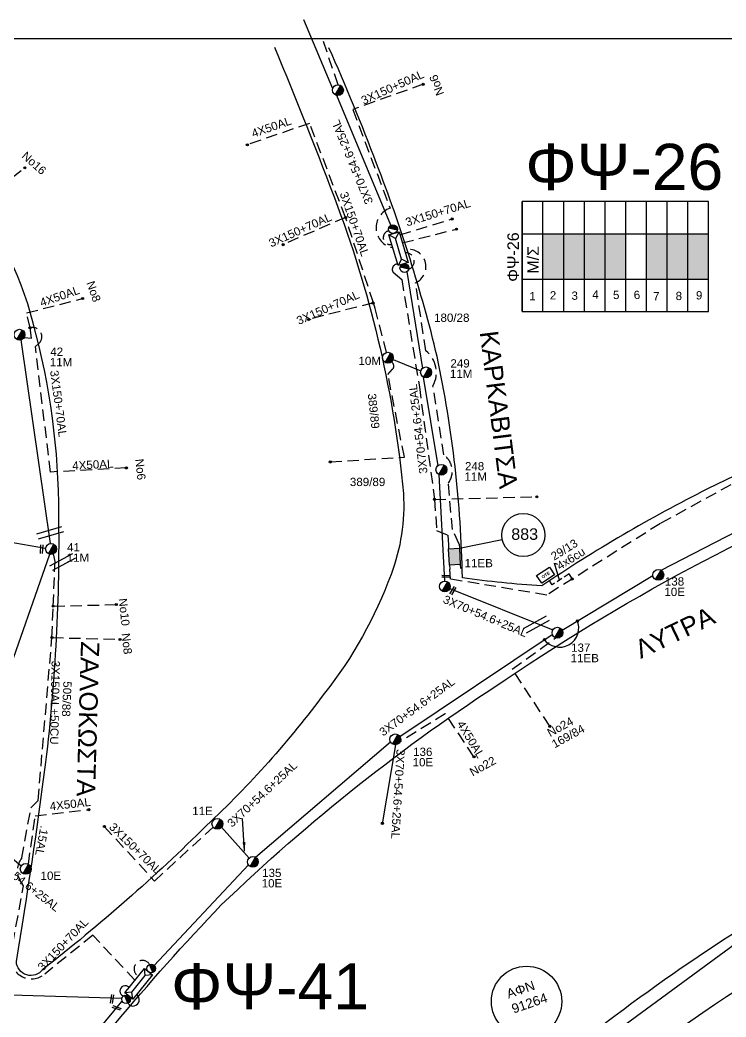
# Model space of a CAD drawing. Header units: millimetres. Extents: x 8791 to 11104, y 1833 to 2902.
# Drawn here: x 9785.7 to 9942.4, y 2665.6 to 2886.9 of the extents above; entities that cross this region are included whole.
import ezdxf
from ezdxf.enums import TextEntityAlignment as Align

# ---------------------------------------------------------------- set-up
doc = ezdxf.new("R2010")
doc.units = ezdxf.units.MM
doc.linetypes.add('DASHED', pattern=[19.05, 12.7, -6.35])
for name, color, linetype in [('Link Box 4 Διευθύνσεων', 7, 'Continuous'), ('Pillar OTE', 7, 'Continuous'), ('Άγνωστα', 7, 'Continuous'), ('Ασφαλειοκιβώτια Χ.Τ 9 αναχωρήσεων', 7, 'Continuous'), ('Γέφυρες Εναερίου Δικτύου', 7, 'Continuous'), ('Γυμνά εναέρια ΧΤ (3Φ)   4x50AL', 7, 'Continuous'), ('Γυμνά εναέρια ΧΤ και ΦΟΠ (3Φ)   4x50+16AL', 7, 'Continuous'), ('Επιγραφές - Σχήματα', 7, 'Continuous'), ('Καλώδια ΧΤ   3x150+50AL', 7, 'DASHED'), ('Καλώδια ΧΤ   3x150+50CU', 7, 'DASHED'), ('Καλώδια ΧΤ   3x150+70AL', 7, 'DASHED'), ('Καλώδια ΧΤ   3x150AL+50CU', 7, 'DASHED'), ('Καλώδια ΧΤ   3x150AL+50XLPE', 7, 'DASHED'), ('Καλώδια ΧΤ   4x6CU', 7, 'DASHED'), ('Μηχανική τομή', 7, 'Continuous'), ('Στύλος ΦΜ', 7, 'Continuous'), ('Στύλος ΦΜ @ 1', 7, 'Continuous'), ('Συνδέσεις', 7, 'Continuous'), ('Συνεστραμμένα ΧΤ   3x70+54.6+25AL', 7, 'SYN_LINE'), ('Τομή', 7, 'Continuous'), ('Υποσταθμός εναέριος 2 στύλων', 7, 'Continuous'), ('Υποσταθμός πόλεως', 7, 'Continuous'), ('Υπόβαθρο ΔΕΗ', 7, 'Continuous'), ('Υπόγεια Καλώδια Δικτύου ΧΤ   .15', 7, 'DASHED')]:
    doc.layers.add(name, color=color, linetype=linetype)
doc.styles.add('ar', font='ARIAL.TTF')
doc.styles.get("Standard").update_dxf_attribs({"font": 'ARIAL.TTF'})
doc.linetypes.add('SYN_LINE', pattern='A,0.5,-0.0001,["/\\/\\/\\/",Standard,S=0.1,R=0,X=0,Y=-0.05],-0.25', length=0.7501)
doc.dimstyles.new('ISO-25', dxfattribs={"dimtxt": 2.5, "dimasz": 2.5, "dimexe": 1.25, "dimexo": 0.625, "dimtad": 1, "dimtxsty": 'Standard', "dimcen": 2.5, "dimadec": 0, "dimazin": 0, "dimtfac": 1, "dimtmove": 0, "dimatfit": 3, "dimfxl": 1, "dimarcsym": 0})

# ---------------------------------------------------------------- blocks, each defined once
blk = doc.blocks.new('ΥΠΑΡΧΩΝ ΤΣΙΜΕΝΤΕΝΙΟΣ ΣΤΥΛΟΣ')
at = {"layer": 'Στύλος ΦΜ'}
blk.add_hatch(color=256, dxfattribs=at).paths.add_polyline_path([(-1.29, -2.28, 0.574793), (2.62, 0, 0.268822), (1.3, 2.27)])
blk.add_line((-1.29, -2.28), (1.3, 2.27), dxfattribs=at)
blk.add_circle((0, 0), 2.62, dxfattribs=at)
at = {"layer": 'Στύλος ΦΜ', "flags": 4}
for tag, p in [('ΑΡΙΘΜΟΣ', (-4.68, 8.05)), ('ΤΥΠΟΣ', (-4.91, 3.03))]:
    blk.add_attdef(tag, p, '', height=4, dxfattribs=at)
blk = doc.blocks.new('ΥΠΟΣΤΑΘΜΟΣ ΕΝΑΕΡΙΟΣ ΕΠΙ 2 ΣΤΥΛΩΝ')
at = {"layer": 'Υποσταθμός εναέριος 2 στύλων', "linetype": 'Continuous'}
for points in [[(-11.97, -2.11, 0.574793), (-8.45, -0.07, 0.268822), (-9.64, 1.98)], [(9.68, -2.15, 0.574793), (13.19, -0.1, 0.268822), (12.01, 1.95)]]:
    blk.add_hatch(color=256, dxfattribs=at).paths.add_polyline_path(points)
for p, q in [((-11.97, -2.11), (-9.64, 1.98)), ((9.68, -2.15), (12.01, 1.95))]:
    blk.add_line(p, q, dxfattribs=at)
for centre in [(-10.81, -0.07), (10.84, -0.1)]:
    blk.add_circle(centre, 2.36, dxfattribs=at)
at = {"layer": 'Υποσταθμός πόλεως', "linetype": 'Continuous', "ltscale": 40}
blk.add_lwpolyline([(-8.57, 2.82), (8.57, 2.82), (8.57, -2.82), (-8.57, -2.82)], close=True, dxfattribs=at)
for points in [[(-5.75, 0), (-8.57, 2.82)], [(-8.57, -2.82), (-5.75, 0)], [(-5.75, 0), (5.75, 0)], [(5.75, 0), (8.57, 2.82)], [(8.57, -2.82), (5.75, 0)]]:
    blk.add_lwpolyline(points, dxfattribs=at)
at = {"layer": 'Υποσταθμός εναέριος 2 στύλων', "ltscale": 40, "flags": 1}
for tag, p in [('ΜΕΤΑΣΧΗΜΑΤΙΣΜΟΣ', (14.09, 2.51)), ('ΙΣΧΥΣ', (14.07, -0.28)), ('ΑΡΙΘΜΟΣ', (14.19, -3))]:
    blk.add_attdef(tag, p, '', height=1.8, dxfattribs=at)
blk = doc.blocks.new('LINK BOX 4 ΑΝΑΧΩΡΗΣΕΩΝ')
at = {"layer": 'Link Box 4 Διευθύνσεων', "ltscale": 40}
blk.add_hatch(color=256, dxfattribs=at).paths.add_polyline_path([(-3.54, 0), (-3.54, -4.67), (3.54, -4.67), (3.54, 0)])
for p, q in [((-3.54, 0), (-5.33, 0)), ((5.33, 0), (3.54, 0)), ((-3.54, -4.67), (-5.33, -4.67)), ((5.33, -4.67), (3.54, -4.67))]:
    blk.add_line(p, q, dxfattribs=at)
blk.add_lwpolyline([(-3.54, -4.67), (-3.54, 0), (3.54, 0), (3.54, -4.67)], close=True, dxfattribs=at)
blk = doc.blocks.new('ΤΟΜΗ')
at = {"layer": 'Τομή', "ltscale": 40}
for p, q in [((-5.68, 0), (5.68, 0)), ((5.68, -2.33), (-5.68, -2.33))]:
    blk.add_line(p, q, dxfattribs=at)
blk = doc.blocks.new('ΑΣΦΑΛΕΙΟΚΙΒΩΤΙΟ ΥΠΟΣΤΑΘΜΟΥ 9 ΑΝΑΧΩΡΗΣΕΩΝ')
at = {"layer": 'Ασφαλειοκιβώτια Χ.Τ 9 αναχωρήσεων', "ltscale": 40}
for p, q in [((-23.8, 40.36), (24.02, 40.36)), ((-9.72, 40.36), (-9.72, -40.64)), ((9.94, 40.36), (9.94, -40.64)), ((-23.8, 31.36), (24.02, 31.36)), ((-23.8, 22.36), (24.02, 22.36)), ((-23.8, 13.36), (24.02, 13.36)), ((-23.8, 4.36), (24.02, 4.36)), ((-23.8, -4.64), (24.02, -4.64)), ((-23.8, -13.64), (24.02, -13.64)), ((-23.8, -22.64), (24.02, -22.64)), ((-23.8, -31.64), (24.02, -31.64))]:
    blk.add_line(p, q, dxfattribs=at)
at = {"layer": 'Ασφαλειοκιβώτια Χ.Τ 9 αναχωρήσεων'}
blk.add_lwpolyline([(-23.8, -40.64), (24.02, -40.64), (24.02, 40.36), (-23.8, 40.36)], close=True, dxfattribs=at)
for s, rotation, p in [('1', 270, (-18.96, 37.31)), ('2', 270, (-18.6, 28.38)), ('3', 270, (-18.74, 18.97)), ('4', 270, (-18.26, 9.95)), ('5', 270, (-18.42, 0.93)), ('6', 274.9707, (-18.52, -8.21)), ('7', 270, (-19, -16.47)), ('8', 270, (-18.86, -26.29)), ('9', 266.863, (-18.5, -35))]:
    blk.add_text(s, height=3.6, rotation=rotation, dxfattribs=at).set_placement(p)
at = {"layer": 'Ασφαλειοκιβώτια Χ.Τ 9 αναχωρήσεων', "ltscale": 40}
for tag, height, p in [('ΟΝΟΜΑ', 5, (-0.16, 44.31)), ('ΚΕΙΜΕΝΟ 1', 2, (17.06, 35.59)), ('ΚΕΙΜΕΝΟ 2', 2, (17.06, 26.88)), ('ΚΕΙΜΕΝΟ 3', 2, (17.06, 17.69)), ('ΚΕΙΜΕΝΟ 4', 2, (17.06, 8.71)), ('ΚΕΙΜΕΝΟ 5', 2, (17.06, -0.13)), ('ΚΕΙΜΕΝΟ 6', 2, (17.06, -9.05)), ('ΚΕΙΜΕΝΟ 7', 2, (17.06, -18.13)), ('ΚΕΙΜΕΝΟ 8', 2, (17.06, -26.85)), ('ΚΕΙΜΕΝΟ 9', 2, (17.06, -35.99)), ('ΣΧ', 2, (-0.1, -42.64))]:
    blk.add_attdef(tag, text='', height=height, dxfattribs=at).set_placement(p, align=Align.MIDDLE_CENTER)
blk = doc.blocks.new('_ΣΥΝΔΕΣΗ')
at = {"layer": 'Συνδέσεις', "linetype": 'SYN_LINE', "ltscale": 40}
blk.add_hatch(color=256, dxfattribs=at).paths.add_polyline_path([(0.5, -0.01, 1), (-0.5, -0.01, 1)])
at = {"layer": 'Συνδέσεις'}
blk.add_circle((0, -0.01), 0.5, dxfattribs=at)
blk = doc.blocks.new('ΜΗΧΑΝΙΚΗ ΤΟΜΗ')
at = {"layer": 'Μηχανική τομή', "ltscale": 40}
for p, q in [((-1.89, 0.78), (1.89, 0.78)), ((1.89, 0), (-1.89, 0))]:
    blk.add_line(p, q, dxfattribs=at)
blk = doc.blocks.new('PILLAR ΟΤΕ')
at = {"layer": 'Pillar OTE', "ltscale": 40}
blk.add_lwpolyline([(-3.31, 2.02), (3.39, 2.02), (3.39, -1.99), (-3.31, -1.99)], close=True, dxfattribs=at)
at = {"layer": 'Pillar OTE', "insert": (-1.81, 0.71), "char_height": 1.3575, "width": 109.961, "attachment_point": 1}
blk.add_mtext('{\\fArial|b1|i0|c161|p34;OTE}', dxfattribs=at)

msp = doc.modelspace()

# ---------------------------------------------------------------- hatches: boundary and pattern name
at = {"layer": 'Ασφαλειοκιβώτια Χ.Τ 9 αναχωρήσεων', "ltscale": 20}
for color, points in [(2, [(9901.74, 2839.42), (9901.74, 2829.39), (9906.33, 2829.39), (9906.33, 2839.42)]), (85, [(9906.33, 2839.42), (9906.33, 2829.39), (9910.92, 2829.39), (9910.92, 2839.42)]), (173, [(9910.92, 2839.42), (9910.92, 2829.39), (9915.52, 2829.39), (9915.52, 2839.42)]), (151, [(9915.52, 2839.42), (9915.52, 2829.39), (9920.11, 2829.39), (9920.11, 2839.42)]), (30, [(9924.71, 2839.42), (9924.71, 2829.39), (9929.3, 2829.39), (9929.3, 2839.42)]), (1, [(9929.3, 2839.42), (9929.3, 2829.39), (9933.9, 2829.39), (9933.9, 2839.42)]), (133, [(9933.9, 2839.42), (9933.9, 2829.39), (9938.49, 2829.39), (9938.49, 2839.42)])]:
    msp.add_hatch(color=color, dxfattribs=at).paths.add_polyline_path(points)

# ---------------------------------------------------------------- linework, layer by layer
at = {"layer": 'Άγνωστα'}
msp.add_circle((9898.1, 2669.09), 7.81, dxfattribs=at)
at = {"layer": 'Γέφυρες Εναερίου Δικτύου', "color": 173, "linetype": 'DASHED', "ltscale": 0.2}
msp.add_lwpolyline([(9856.32, 2872.51), (9852.76, 2882.88)], dxfattribs=at)
at = {"layer": 'Γέφυρες Εναερίου Δικτύου', "color": 133, "linetype": 'DASHED', "ltscale": 0.2}
msp.add_lwpolyline([(9869.49, 2832.71, 0.584026), (9868.48, 2830.91), (9870.43, 2829.3), (9874.32, 2805.44), (9877.69, 2780.5), (9878.14, 2773.6), (9880.65, 2772.55), (9880.77, 2770.43)], format="xyb", dxfattribs=at)
at = {"layer": 'Γέφυρες Εναερίου Δικτύου', "color": 2, "linetype": 'DASHED', "ltscale": 0.2}
msp.add_lwpolyline([(9854.56, 2788.83), (9870.99, 2789.88), (9867.34, 2808.22), (9868.38, 2809.37, 0.477528), (9868.12, 2811.02, 9.793494)], format="xyb", dxfattribs=at)
at = {"layer": 'Γέφυρες Εναερίου Δικτύου', "color": 133, "linetype": 'DASHED', "ltscale": 0.2}
msp.add_lwpolyline([(9877.69, 2780.5), (9900.36, 2781.09)], dxfattribs=at)
at = {"layer": 'Γέφυρες Εναερίου Δικτύου', "color": 30, "linetype": 'DASHED', "ltscale": 0.2}
for points in [[(9793.1, 2756.82), (9807.08, 2757.15)], [(9792.82, 2749.84), (9807.92, 2749.43)]]:
    msp.add_lwpolyline(points, dxfattribs=at)
at = {"layer": 'Γυμνά εναέρια ΧΤ (3Φ)   4x50AL', "color": 2, "linetype": 'DASHED', "ltscale": 0.2}
msp.add_lwpolyline([(9849.94, 2863.94), (9836.15, 2859.2)], dxfattribs=at)
at = {"layer": 'Γυμνά εναέρια ΧΤ (3Φ)   4x50AL', "color": 151, "linetype": 'DASHED', "ltscale": 0.2}
for points in [[(9772.17, 2848.27), (9772.82, 2847.61), (9774.87, 2845.02), (9786.78, 2854.09)], [(9786.65, 2816.43), (9788.31, 2816.28), (9787.95, 2818.56), (9787.19, 2821.88), (9799.62, 2825.07)], [(9809.32, 2787.48), (9792.47, 2786.56)]]:
    msp.add_lwpolyline(points, dxfattribs=at)
at = {"layer": 'Γυμνά εναέρια ΧΤ (3Φ)   4x50AL', "color": 85, "linetype": 'DASHED', "ltscale": 0.2}
msp.add_lwpolyline([(9886.43, 2723.4), (9880.08, 2732.92), (9870.04, 2726.7)], dxfattribs=at)
at = {"layer": 'Γυμνά εναέρια ΧΤ (3Φ)   4x50AL', "color": 30, "linetype": 'DASHED', "ltscale": 0.2}
msp.add_lwpolyline([(9789.09, 2710.26), (9800.98, 2711.64)], dxfattribs=at)
at = {"layer": 'Γυμνά εναέρια ΧΤ και ΦΟΠ (3Φ)   4x50+16AL', "color": 85}
for points in [[(9927.93, 2764.78), (9949.65, 2775.97)], [(9906.02, 2751.46), (9926.14, 2763.57)]]:
    msp.add_lwpolyline(points, dxfattribs=at)
at = {"layer": 'Επιγραφές - Σχήματα', "ltscale": 20}
msp.add_line((9883.2, 2769.64), (9892.68, 2771.6), dxfattribs=at)
at = {"layer": 'Επιγραφές - Σχήματα'}
msp.add_lwpolyline([(8808.32, 2882.76), (10848.36, 2882.76), (10848.36, 2881.87)], dxfattribs=at)
at = {"layer": 'Επιγραφές - Σχήματα', "ltscale": 20}
msp.add_circle((9897.38, 2772.58), 4.79, dxfattribs=at)
at = {"layer": 'Επιγραφές - Σχήματα', "color": 2, "linetype": 'DASHED', "ltscale": 0.2}
msp.add_arc((9871.34, 2833.35), 1.86, 289.2403, 94.7176, dxfattribs=at)
at = {"layer": 'Επιγραφές - Σχήματα', "ltscale": 20}
msp.add_arc((9905.44, 2751.95), 4.25, 213.1575, 25.1423, dxfattribs=at)
at = {"layer": 'Επιγραφές - Σχήματα', "color": 85, "linetype": 'DASHED', "ltscale": 0.2}
msp.add_arc((9812.9, 2676.31), 1.87, 31.6186, 239.2517, dxfattribs=at)
at = {"layer": 'Καλώδια ΧΤ   3x150+50AL', "color": 30, "ltscale": 0.2}
msp.add_lwpolyline([(9875.17, 2872.62), (9859.55, 2867.04), (9867.82, 2845.09)], dxfattribs=at)
msp.add_arc((9869.24, 2840.8), 4.52, 108.2593, 259.3587, dxfattribs=at)
at = {"layer": 'Καλώδια ΧΤ   3x150+50AL', "color": 173, "ltscale": 0.2}
msp.add_arc((9867.86, 2838.58), 1.55, 101.852, 282.4268, dxfattribs=at)
at = {"layer": 'Καλώδια ΧΤ   3x150+50CU', "color": 85, "ltscale": 0.2}
msp.add_lwpolyline([(9903.25, 2730.16), (9894.91, 2742.81), (9904.55, 2749.77)], dxfattribs=at)
at = {"layer": 'Καλώδια ΧΤ   3x150+70AL', "color": 2, "ltscale": 0.2}
for points in [[(9857.95, 2843.07), (9849.94, 2863.94)], [(9864.11, 2824.1), (9857.95, 2843.07), (9844.08, 2837.05)], [(9867.04, 2813.1), (9864.53, 2822.85), (9864.11, 2824.1), (9849.74, 2820.43)]]:
    msp.add_lwpolyline(points, dxfattribs=at)
at = {"layer": 'Καλώδια ΧΤ   3x150+70AL', "color": 151, "ltscale": 0.2}
for points in [[(9870.01, 2839.18), (9881.57, 2842.75)], [(9870.53, 2837.43), (9882.58, 2840.49)]]:
    msp.add_lwpolyline(points, dxfattribs=at)
msp.add_lwpolyline([(9792.47, 2786.56), (9789.17, 2814.4), (9789.93, 2815.11, 0.793403), (9787.95, 2818.56, 0.651338)], format="xyb", dxfattribs=at)
at = {"layer": 'Καλώδια ΧΤ   3x150+70AL', "color": 85, "ltscale": 0.2}
msp.add_lwpolyline([(9804.37, 2707.94), (9815.58, 2695.81), (9828.55, 2707.76)], dxfattribs=at)
at = {"layer": 'Καλώδια ΧΤ   3x150+70AL', "color": 30, "ltscale": 0.2}
msp.add_lwpolyline([(9811.21, 2673.8), (9801.89, 2683.77), (9791.21, 2675.17, -0.676486), (9783.73, 2679.17), (9784.14, 2681.92), (9776.16, 2683.35)], format="xyb", dxfattribs=at)
at = {"layer": 'Καλώδια ΧΤ   3x150AL+50CU', "color": 30, "ltscale": 0.2}
msp.add_lwpolyline([(9784.14, 2681.92), (9786.53, 2694.76), (9785.86, 2695.77, -0.333584), (9786.15, 2700.93), (9788.16, 2712.08), (9789.74, 2713.7), (9792.82, 2749.84), (9793.1, 2756.82), (9793.51, 2766.7), (9793.17, 2768.43)], format="xyb", dxfattribs=at)
at = {"layer": 'Καλώδια ΧΤ   3x150AL+50XLPE', "color": 1, "ltscale": 0.2}
for points in [[(9875.77, 2813.45), (9873.46, 2828.58)], [(9879.78, 2790.35), (9877.34, 2805.72)], [(9883.15, 2770.56), (9881.67, 2773.78), (9880.73, 2784.1)]]:
    msp.add_lwpolyline(points, dxfattribs=at)
for centre, radius, start, end in [((9871.92, 2832.12), 3.87, 293.5573, 103.8942), ((9872.08, 2808.67), 6.03, 330.7351, 52.31), ((9877.16, 2786.76), 4.45, 323.271, 53.911)]:
    msp.add_arc(centre, radius, start, end, dxfattribs=at)
at = {"layer": 'Καλώδια ΧΤ   4x6CU', "color": 0, "linetype": 'DASHED', "ltscale": 0.1}
msp.add_lwpolyline([(9904.29, 2766.33), (9905, 2766.1)], dxfattribs=at)
at = {"layer": 'Καλώδια ΧΤ   4x6CU', "color": 1, "linetype": 'DASHED', "ltscale": 0.1}
msp.add_lwpolyline([(9908.15, 2763.04), (9907.54, 2763.95), (9903.77, 2761.53), (9902.92, 2762.86)], dxfattribs=at)
at = {"layer": 'Συνεστραμμένα ΧΤ   3x70+54.6+25AL', "color": 173, "ltscale": 20}
for points in [[(9855.1, 2871.63), (9848.71, 2886.89)], [(9868, 2841.32), (9855.99, 2870.14)], [(9771.34, 2670.89), (9808.37, 2669.83)]]:
    msp.add_lwpolyline(points, dxfattribs=at)
at = {"layer": 'Συνεστραμμένα ΧΤ   3x70+54.6+25AL', "color": 2, "ltscale": 20}
for points in [[(9871.56, 2831.07), (9874.98, 2809.57)], [(9875.2, 2807.64), (9878.39, 2787.94)], [(9878.62, 2786.02), (9879.91, 2762.37)], [(9881.09, 2760.69), (9903.94, 2751.57)]]:
    msp.add_lwpolyline(points, dxfattribs=at)
at = {"layer": 'Συνεστραμμένα ΧΤ   3x70+54.6+25AL', "color": 151, "ltscale": 20}
for points in [[(9785.93, 2815.88), (9792.42, 2770.68)], [(9792.31, 2649.74), (9808.35, 2669.08)]]:
    msp.add_lwpolyline(points, dxfattribs=at)
at = {"layer": 'Συνεστραμμένα ΧΤ   3x70+54.6+25AL', "color": 2, "ltscale": 10}
msp.add_lwpolyline([(9867.38, 2812.01), (9874.64, 2809.01)], dxfattribs=at)
at = {"layer": 'Συνεστραμμένα ΧΤ   3x70+54.6+25AL', "color": 30, "ltscale": 10}
for points in [[(9782.86, 2771.12), (9791.42, 2769.67)], [(9779.54, 2704.57), (9785.97, 2699.15)]]:
    msp.add_lwpolyline(points, dxfattribs=at)
at = {"layer": 'Συνεστραμμένα ΧΤ   3x70+54.6+25AL', "color": 30, "ltscale": 20}
for points in [[(9782.22, 2739.31), (9792.33, 2768.33)], [(9911.92, 2658.02), (9946.69, 2683.6)]]:
    msp.add_lwpolyline(points, dxfattribs=at)
at = {"layer": 'Συνεστραμμένα ΧΤ   3x70+54.6+25AL', "color": 85, "ltscale": 20}
for points in [[(9869.99, 2727.91), (9903.81, 2750.54)], [(9837.99, 2701.1), (9867.93, 2726.66)], [(9869.01, 2726.05), (9866.09, 2708.48)], [(9815.52, 2677.06), (9836.39, 2699.39)]]:
    msp.add_lwpolyline(points, dxfattribs=at)
at = {"layer": 'Συνεστραμμένα ΧΤ   3x70+54.6+25AL', "color": 85, "ltscale": 10}
msp.add_lwpolyline([(9836.53, 2700.89), (9830.44, 2707.73)], dxfattribs=at)
at = {"layer": 'Συνεστραμμένα ΧΤ   3x70+54.6+25AL', "color": 173, "ltscale": 20}
msp.add_arc((9809.08, 2671.39), 1.19, 44.1946, 249.1187, dxfattribs=at)
at = {"layer": 'Συνεστραμμένα ΧΤ   3x70+54.6+25AL', "color": 151, "ltscale": 20}
msp.add_arc((9810.79, 2669.44), 1.38, 213.6432, 56.3297, dxfattribs=at)
at = {"layer": 'Υπόβαθρο ΔΕΗ'}
for points in [[(9842.15, 2880.88, -0.011139), (9856.23, 2845.38, -0.065806), (9870.78, 2781.84, -0.106221), (9868.03, 2763.85, -0.079437), (9853.29, 2737.49, -0.04466), (9827.1, 2708.1, -0.029469), (9790.78, 2676.18, -0.712734), (9784.92, 2677.97, 0.008824), (9791.49, 2722.22, 0.033169), (9794.34, 2777.12, 0.067272), (9788.65, 2819.6, 0.118283), (9772.45, 2850.71, 0.013841), (9745.44, 2880.99, 1.463356)], [(9982.55, 2880.21, 0.111018), (9982.86, 2842.6, 0.229586), (10005.98, 2813.83), (10004.54, 2808.66, 0.039648), (9938.21, 2782.83, 0.030576), (9901.46, 2761.3, -0.018194), (9883.86, 2763.06, 0.047457), (9878.27, 2812.2, 0.033448), (9864.82, 2855.04, 0.014871), (9854.26, 2880.73, 0.710876)], [(10026.41, 2803.98), (10032.14, 2802.04), (10051.3, 2740.98), (10048.69, 2735.58, 0.036785), (9968.91, 2698.97, 0.041973), (9908.84, 2659, 0.051287), (9851.23, 2605.78, 0.035159), (9812.84, 2552.77, 0.122834), (9789.48, 2489.96), (9777.84, 2483.72), (9743.95, 2498.89, -0.280101), (9740.3, 2505.73, 0.225889), (9738.7, 2527.31, 0.121794), (9728.41, 2541.72), (9740.06, 2564.85, -0.024796), (9784.84, 2635.92, -0.033695), (9830.39, 2690.49, -0.048491), (9893.39, 2740.43, -0.057442), (9983.8, 2787.83, -0.014813), (10026.41, 2803.98, -1.046826)], [(10048.99, 2724.68), (10056.85, 2722.2), (10075.06, 2659.49), (10073.24, 2655.36, 0.036603), (10000.19, 2618.79, 0.054688), (9926.79, 2563.29, 0.043684), (9871.1, 2496.51, 0.072082), (9849.58, 2451.16), (9799.52, 2475.82), (9797.61, 2484.33, -0.120689), (9822.44, 2548.88, -0.07379), (9882.42, 2622.81, -0.056166), (9964.16, 2683.63, -0.027713), (10048.99, 2724.68, -1.294944)]]:
    msp.add_lwpolyline(points, format="xyb", dxfattribs=at)
at = {"layer": 'Υπόγεια Καλώδια Δικτύου ΧΤ   .15', "color": 1, "ltscale": 0.2}
msp.add_lwpolyline([(10035.2, 2796.62), (10034.72, 2797.84), (10033.25, 2802.53), (10025.75, 2804.95), (10007.49, 2798.88), (10003.84, 2807.22), (9975.66, 2797.74), (9950.13, 2787.4), (9927.78, 2775.14), (9902.59, 2759.27), (9881.23, 2762.8), (9881.06, 2765)], dxfattribs=at)
at = {"layer": 'Υπόγεια Καλώδια Δικτύου ΧΤ   .15', "color": 30, "linetype": 'DASHED', "ltscale": 0.2}
msp.add_lwpolyline([(9787.58, 2699.54), (9789.09, 2710.26)], dxfattribs=at)

# ---------------------------------------------------------------- block references
at = {"layer": 'Link Box 4 Διευθύνσεων', "xscale": 0.5104822389464163, "yscale": 0.5104822389464163, "zscale": 0.5104822389464163, "rotation": 93.01543797621055}
msp.add_blockref('LINK BOX 4 ΑΝΑΧΩΡΗΣΕΩΝ', (9880.91, 2767.72), dxfattribs=at)
at = {"layer": 'Pillar OTE', "xscale": 0.5104822389464277, "yscale": 0.5104822389464277, "zscale": 0.5104822389464277, "rotation": 33.79156456314558}
msp.add_blockref('PILLAR ΟΤΕ', (9902.3, 2763.67), dxfattribs=at)
at = {"layer": 'Ασφαλειοκιβώτια Χ.Τ 9 αναχωρήσεων', "xscale": 0.5104822389464277, "yscale": 0.5104822389464277, "zscale": 0.5104822389464277, "rotation": 90}
msp.add_blockref('ΑΣΦΑΛΕΙΟΚΙΒΩΤΙΟ ΥΠΟΣΤΑΘΜΟΥ 9 ΑΝΑΧΩΡΗΣΕΩΝ', (9917.75, 2834.35), dxfattribs=at).add_auto_attribs({'ΟΝΟΜΑ': 'ΦΨ-26'})
at = {"layer": 'Μηχανική τομή'}
for p, xscale, yscale, zscale, rotation in [((9790.7, 2769.45), 0.5104822389464252, 0.5104822389464252, 0.5104822389464252, 86.64968824695717), ((9880.26, 2763.63), 0.5104822389464286, 0.5104822389464286, 0.5104822389464286, 178.1089633864596), ((9881.59, 2760.36), 0.5104822389464428, 0.5104822389464428, 0.5104822389464428, 238.8564489628371), ((9806.32, 2669.61), 0.5104822389462137, 0.5104822389462137, 0.5104822389462137, 80.63735096847236), ((9807.23, 2667.84), 0.5104822389463246, 0.5104822389463246, 0.5104822389463246, 161.1737005085116)]:
    msp.add_blockref('ΜΗΧΑΝΙΚΗ ΤΟΜΗ', p, dxfattribs=dict(at, xscale=xscale, yscale=yscale, zscale=zscale, rotation=rotation))
at = {"layer": 'Στύλος ΦΜ @ 1', "ltscale": 40, "xscale": 0.4594340150515993, "yscale": 0.4594340150515993, "zscale": 0.4594340150515993}
for p in [(9856.26, 2871.31), (9879.98, 2761.17)]:
    msp.add_blockref('ΥΠΑΡΧΩΝ ΤΣΙΜΕΝΤΕΝΙΟΣ ΣΤΥΛΟΣ', p, dxfattribs=at)
at = {"layer": 'Στύλος ΦΜ @ 1', "ltscale": 40}
ref = msp.add_blockref('ΥΠΑΡΧΩΝ ΤΣΙΜΕΝΤΕΝΙΟΣ ΣΤΥΛΟΣ', (9785.62, 2817.04), dxfattribs=dict(at, xscale=0.4594340150515993, yscale=0.4594340150515993, zscale=0.4594340150515993))
ref.add_attrib('ΤΥΠΟΣ', '11M', (9792.34, 2810.04), dxfattribs={"layer": 'Στύλος ΦΜ', "height": 1.838, "flags": 4})
ref.add_attrib('ΑΡΙΘΜΟΣ', '42', (9792.44, 2812.35), dxfattribs={"layer": 'Στύλος ΦΜ', "height": 1.838, "flags": 4})
ref = msp.add_blockref('ΥΠΑΡΧΩΝ ΤΣΙΜΕΝΤΕΝΙΟΣ ΣΤΥΛΟΣ', (9867.34, 2811.93), dxfattribs=dict(at, xscale=0.4594340150515993, yscale=0.4594340150515993, zscale=0.4594340150515993))
ref.add_attrib('ΤΥΠΟΣ', '10M', (9860.81, 2810.32), dxfattribs={"layer": 'Στύλος ΦΜ', "height": 1.838, "flags": 4})
ref = msp.add_blockref('ΥΠΑΡΧΩΝ ΤΣΙΜΕΝΤΕΝΙΟΣ ΣΤΥΛΟΣ', (9875.8, 2808.68), dxfattribs=dict(at, xscale=0.4594340150515993, yscale=0.4594340150515993, zscale=0.4594340150515993))
ref.add_attrib('ΤΥΠΟΣ', '11M', (9881.1, 2807.45), dxfattribs={"layer": 'Στύλος ΦΜ', "height": 1.838, "flags": 4})
ref.add_attrib('ΑΡΙΘΜΟΣ', '249', (9881.21, 2809.76), dxfattribs={"layer": 'Στύλος ΦΜ', "height": 1.838, "flags": 4})
ref = msp.add_blockref('ΥΠΑΡΧΩΝ ΤΣΙΜΕΝΤΕΝΙΟΣ ΣΤΥΛΟΣ', (9879.21, 2787.07), dxfattribs=dict(at, xscale=0.4594340150515993, yscale=0.4594340150515993, zscale=0.4594340150515993))
ref.add_attrib('ΤΥΠΟΣ', '11M', (9884.32, 2784.63), dxfattribs={"layer": 'Στύλος ΦΜ', "height": 1.838, "flags": 4})
ref.add_attrib('ΑΡΙΘΜΟΣ', '248', (9884.43, 2786.94), dxfattribs={"layer": 'Στύλος ΦΜ', "height": 1.838, "flags": 4})
ref = msp.add_blockref('ΥΠΑΡΧΩΝ ΤΣΙΜΕΝΤΕΝΙΟΣ ΣΤΥΛΟΣ', (9792.61, 2769.49), dxfattribs=dict(at, xscale=0.4594340150515993, yscale=0.4594340150515993, zscale=0.4594340150515993))
ref.add_attrib('ΤΥΠΟΣ', '11M', (9796.07, 2766.65), dxfattribs={"layer": 'Στύλος ΦΜ', "height": 1.838, "flags": 4})
ref.add_attrib('ΑΡΙΘΜΟΣ', '41', (9796.18, 2768.96), dxfattribs={"layer": 'Στύλος ΦΜ', "height": 1.838, "flags": 4})
ref = msp.add_blockref('ΥΠΑΡΧΩΝ ΤΣΙΜΕΝΤΕΝΙΟΣ ΣΤΥΛΟΣ', (9927.33, 2763.74), dxfattribs=dict(at, xscale=0.4594340150515993, yscale=0.4594340150515993, zscale=0.4594340150515993))
ref.add_attrib('ΤΥΠΟΣ', '10E', (9928.67, 2759.06), dxfattribs={"layer": 'Στύλος ΦΜ', "height": 1.838, "flags": 4})
ref.add_attrib('ΑΡΙΘΜΟΣ', '138', (9928.78, 2761.37), dxfattribs={"layer": 'Στύλος ΦΜ', "height": 1.838, "flags": 4})
ref = msp.add_blockref('ΥΠΑΡΧΩΝ ΤΣΙΜΕΝΤΕΝΙΟΣ ΣΤΥΛΟΣ', (9904.95, 2750.91), dxfattribs=dict(at, xscale=0.4594340150515993, yscale=0.4594340150515993, zscale=0.4594340150515993))
ref.add_attrib('ΤΥΠΟΣ', '11EB', (9907.87, 2744.36), dxfattribs={"layer": 'Στύλος ΦΜ', "height": 1.838, "flags": 4})
ref.add_attrib('ΑΡΙΘΜΟΣ', '137', (9907.98, 2746.67), dxfattribs={"layer": 'Στύλος ΦΜ', "height": 1.838, "flags": 4})
ref = msp.add_blockref('ΥΠΑΡΧΩΝ ΤΣΙΜΕΝΤΕΝΙΟΣ ΣΤΥΛΟΣ', (9868.97, 2727.25), dxfattribs=dict(at, xscale=0.4594340150515993, yscale=0.4594340150515993, zscale=0.4594340150515993))
ref.add_attrib('ΤΥΠΟΣ', '10E', (9872.82, 2721.25), dxfattribs={"layer": 'Στύλος ΦΜ', "height": 1.838, "flags": 4})
ref.add_attrib('ΑΡΙΘΜΟΣ', '136', (9872.93, 2723.56), dxfattribs={"layer": 'Στύλος ΦΜ', "height": 1.838, "flags": 4})
ref = msp.add_blockref('ΥΠΑΡΧΩΝ ΤΣΙΜΕΝΤΕΝΙΟΣ ΣΤΥΛΟΣ', (9829.51, 2708.49), dxfattribs=dict(at, xscale=0.4594340150515993, yscale=0.4594340150515993, zscale=0.4594340150515993))
ref.add_attrib('ΤΥΠΟΣ', '11E', (9823.94, 2710.44), dxfattribs={"layer": 'Στύλος ΦΜ', "height": 1.838, "flags": 4})
ref = msp.add_blockref('ΥΠΑΡΧΩΝ ΤΣΙΜΕΝΤΕΝΙΟΣ ΣΤΥΛΟΣ', (9786.99, 2698.5), dxfattribs=dict(at, xscale=0.4594340150515993, yscale=0.4594340150515993, zscale=0.4594340150515993))
ref.add_attrib('ΤΥΠΟΣ', '10E', (9790.29, 2696.07), dxfattribs={"layer": 'Στύλος ΦΜ', "height": 1.838, "flags": 4})
ref = msp.add_blockref('ΥΠΑΡΧΩΝ ΤΣΙΜΕΝΤΕΝΙΟΣ ΣΤΥΛΟΣ', (9837.39, 2700.06), dxfattribs=dict(at, xscale=0.4594340150515993, yscale=0.4594340150515993, zscale=0.4594340150515993))
ref.add_attrib('ΤΥΠΟΣ', '10E', (9839.33, 2694.39), dxfattribs={"layer": 'Στύλος ΦΜ', "height": 1.838, "flags": 4})
ref.add_attrib('ΑΡΙΘΜΟΣ', '135', (9839.44, 2696.7), dxfattribs={"layer": 'Στύλος ΦΜ', "height": 1.838, "flags": 4})
at = {"layer": 'Συνδέσεις', "xscale": 0.4594340150518314, "yscale": 0.4594340150518314, "zscale": 0.4594340150518314}
for p in [(9875.17, 2872.6), (9836.16, 2859.18), (9786.78, 2854.09), (9857.96, 2843.05), (9881.58, 2842.73), (9882.58, 2840.47), (9844.09, 2837.03), (9799.62, 2825.08), (9864.04, 2824.07), (9849.75, 2820.41), (9787.95, 2818.57), (9854.57, 2788.81), (9809.33, 2787.48), (9877.69, 2780.51), (9900.36, 2781.09), (9908.24, 2762.84), (9793.1, 2756.82), (9807.09, 2757.16), (9909.4, 2753.5), (9792.82, 2749.85), (9807.92, 2749.43), (9902.06, 2749.38), (9903.26, 2730.14), (9886.44, 2723.38), (9800.98, 2711.64), (9866.12, 2708.61), (9804.45, 2707.93)]:
    msp.add_blockref('_ΣΥΝΔΕΣΗ', p, dxfattribs=at)
at = {"layer": 'Τομή'}
for p, xscale, yscale, zscale, rotation in [((9792.24, 2773.64), 0.5104822389463595, 0.5104822389463595, 0.5104822389463595, 16.12445365941804), ((9795.49, 2766.08), 0.5104822389462202, 0.5104822389462202, 0.5104822389462202, 208.6587515363469), ((9899.99, 2753.24), 0.5104822389465015, 0.5104822389465015, 0.5104822389465015, 28.81097181015273)]:
    msp.add_blockref('ΤΟΜΗ', p, dxfattribs=dict(at, xscale=xscale, yscale=yscale, zscale=zscale, rotation=rotation))
at = {"layer": 'Υποσταθμός εναέριος 2 στύλων'}
for p, xscale, yscale, zscale, rotation in [((9869.7, 2836.12), 0.4160586996279634, 0.4160586996279634, 0.4160586996279634, 106.5007817997138), ((9812.03, 2672.99), 0.4066183395926303, 0.4066183395926303, 0.4066183395926303, 51.02895746806766)]:
    msp.add_blockref('ΥΠΟΣΤΑΘΜΟΣ ΕΝΑΕΡΙΟΣ ΕΠΙ 2 ΣΤΥΛΩΝ', p, dxfattribs=dict(at, xscale=xscale, yscale=yscale, zscale=zscale, rotation=rotation))

# ---------------------------------------------------------------- texts
at = {"layer": 'Γυμνά εναέρια ΧΤ (3Φ)   4x50AL', "ltscale": 20}
for rotation, p in [(19.1361, (9841.49, 2863.13)), (18.9094, (9794.53, 2825.58)), (3.2067, (9801.88, 2788.22)), (301.3151, (9885.73, 2727.26)), (6.5848, (9796.86, 2712.88))]:
    msp.add_text('4X50AL', height=1.838, rotation=rotation, dxfattribs=at).set_placement(p, align=Align.MIDDLE)
at = {"layer": 'Επιγραφές - Σχήματα', "ltscale": 20, "attachment_point": 1, "style": 'ar'}
for s, insert, char_height, width, rotation in [('Νο6', (9878.14, 2869.88), 1.838, 7.5996, 110.8444), ('Νο16', (9787.17, 2857.85), 1.838, 19.788, 318.2326), ('Μ/Σ', (9898.26, 2830.57), 2.552, 5.7844, 90), ('Νο8', (9802.18, 2829.16), 1.838, 19.788, 288.945), ('ΚΑΡΚΑΒΙΤΣΑ', (9891.75, 2818.15), 4.084, 19.788, 277.2072), ('389/89', (9864.69, 2804.1), 1.838, 13.3714, 276.1165), ('Νο6', (9813.13, 2789.6), 1.838, 19.788, 275.9525), ('29/13', (9903.25, 2768.43), 1.838, 13.3714, 31.9924), ('4x6cu', (9904.54, 2766.32), 1.838, 13.3714, 31.9924), ('Νο10', (9809.45, 2758.65), 1.838, 19.788, 275.9525), ('ΛΥΤΡΑ', (9921.66, 2748.75), 4.084, 19.788, 25.645), ('Νο8', (9810.11, 2750.92), 1.838, 19.788, 275.9525), ('ΖΑΛΟΚΩΣΤΑ', (9803.35, 2748.91), 4.084, 19.788, 268.3571), ('505/88', (9797.19, 2740.09), 1.838, 19.788, 267.5268), ('Νο24', (9902.44, 2729.33), 1.838, 7.5996, 28.9758), ('169/84', (9903.44, 2726.83), 1.838, 7.5996, 28.9758), ('Νο22', (9885.25, 2720.6), 1.838, 7.5996, 28.9758)]:
    msp.add_mtext(s, dxfattribs=dict(at, insert=insert, char_height=char_height, width=width, rotation=rotation))
for s, insert, char_height, width in [('ΦΨ-26', (9897.83, 2859.4), 10.21, 19.788), ('180/28', (9877.58, 2821.73), 1.838, 13.7497), ('389/89', (9858.91, 2785.29), 1.838, 13.3714), ('883', (9894.71, 2774.07), 2.552, 13.7497), ('11ΕΒ', (9884.35, 2767.28), 1.838, 9.543), ('ΦΨ-41', (9819.24, 2677.53), 10.21, 19.788)]:
    msp.add_mtext(s, dxfattribs=dict(at, insert=insert, char_height=char_height, width=width))
at = {"layer": 'Επιγραφές - Σχήματα', "insert": (9893.4, 2671.68), "char_height": 2.103, "width": 110.5776, "attachment_point": 1, "rotation": 18.9876}
msp.add_mtext('ΑΦΝ\\P91264', dxfattribs=at)
at = {"layer": 'Καλώδια ΧΤ   3x150+50AL', "ltscale": 0.2}
msp.add_text('3X150+50AL', height=1.838, rotation=24.1746, dxfattribs=at).set_placement((9868.37, 2871.96), align=Align.MIDDLE)
at = {"layer": 'Καλώδια ΧΤ   3x150+70AL', "ltscale": 0.2}
for rotation, p in [(289.1284, (9859.93, 2841.61)), (17.1977, (9878.44, 2844.14)), (24.057, (9847.88, 2840.28)), (23.944, (9854.03, 2823.06)), (277.478, (9794.28, 2801.75)), (315.7236, (9811.32, 2703.06)), (46.4439, (9795.26, 2681.76))]:
    msp.add_text('3X150+70AL', height=1.838, rotation=rotation, dxfattribs=at).set_placement(p, align=Align.MIDDLE)
at = {"layer": 'Καλώδια ΧΤ   3x150AL+50CU', "ltscale": 0.2}
msp.add_text('3X150AL+50CU', height=1.8377, rotation=268.8973, dxfattribs=at).set_placement((9793.48, 2735.39), align=Align.MIDDLE)
at = {"layer": 'Συνεστραμμένα ΧΤ   3x70+54.6+25AL', "ltscale": 20}
for rotation, p in [(112.3977, (9859.45, 2855.34)), (96.8149, (9874.04, 2796.13)), (337.2061, (9888.97, 2754.59)), (36.2111, (9873.8, 2734.49)), (266.4934, (9869.58, 2715.1)), (42.9199, (9839.45, 2715.09)), (321.9786, (9786.37, 2695.78))]:
    msp.add_text('3X70+54.6+25AL', height=1.8377, rotation=rotation, dxfattribs=at).set_placement(p, align=Align.MIDDLE)
at = {"layer": 'Υπόγεια Καλώδια Δικτύου ΧΤ   .15', "ltscale": 20, "insert": (9792.1, 2707.85), "char_height": 1.838, "width": 5.0583, "attachment_point": 1, "rotation": 259.4591, "style": 'ar'}
msp.add_mtext('.15AL', dxfattribs=at)

# ---------------------------------------------------------------- leaders
at = {"layer": 'Επιγραφές - Σχήματα', "ltscale": 40}
for points, override in [([(9905.4, 2762.59), (9904.29, 2766.33)], {"dimasz": 1, "dimtad": 0}), ([(9835.54, 2702.44), (9835.11, 2709.68)], {"dimasz": 2, "dimtad": 0})]:
    msp.add_leader(points, dimstyle='ISO-25', override=override, dxfattribs=at)

doc.saveas('drawing.dxf')
